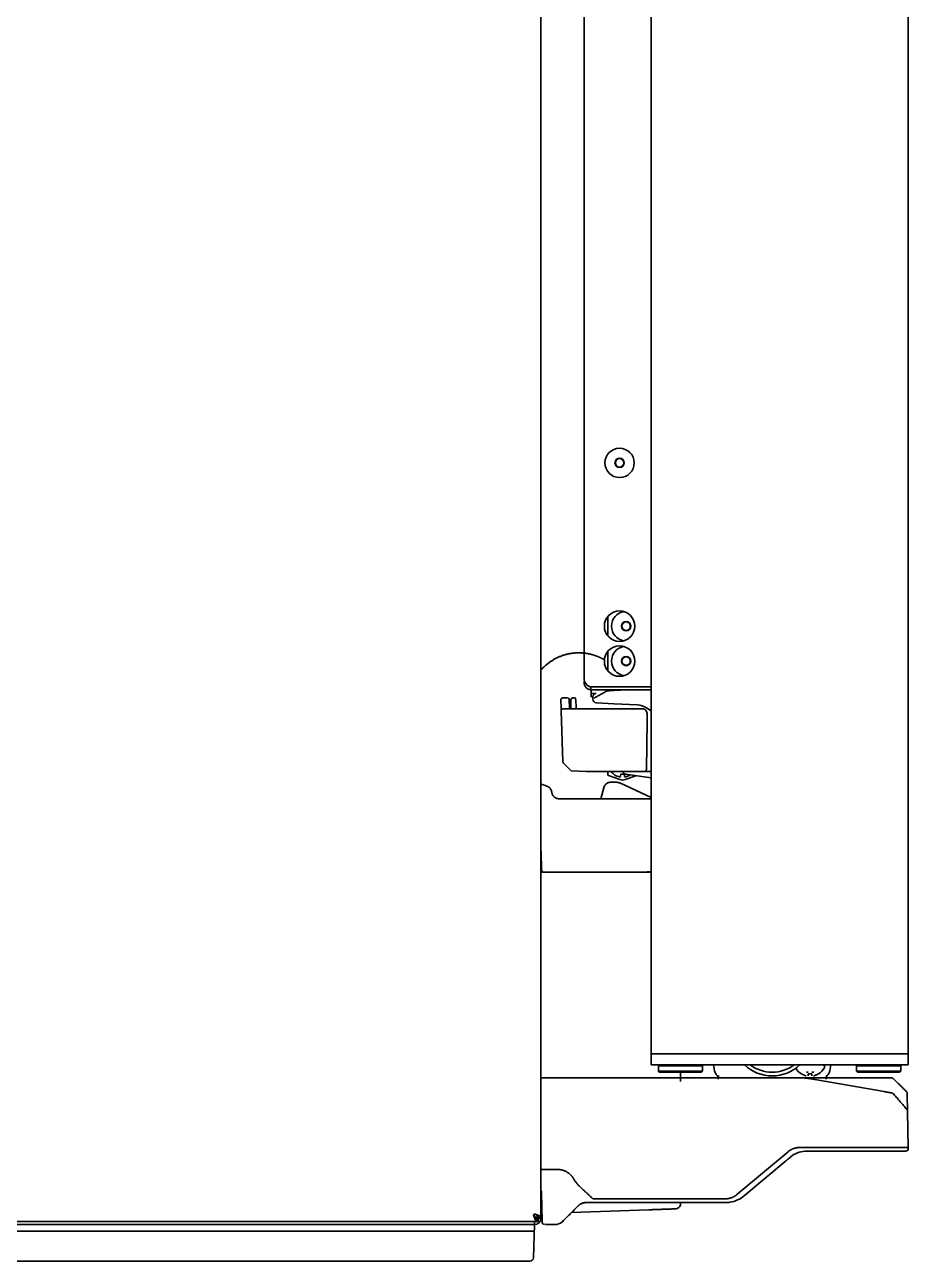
# Model space of a CAD drawing. Header units: inches. Extents: x 786 to 5593, y 691 to 5453.
# Drawn here: x 5282.7 to 5523.3, y 2755.1 to 3092 of the extents above; entities that cross this region are included whole.
import ezdxf

# ---------------------------------------------------------------- set-up
doc = ezdxf.new("R2010")
doc.units = ezdxf.units.IN
doc.layers.add('1', color=7, linetype='Continuous', true_color=0xffffff)
doc.layers.add('4', color=7, linetype='Continuous', true_color=0xffffff)

msp = doc.modelspace()

# ---------------------------------------------------------------- linework, layer by layer
at = {"layer": '1', "color": 7, "linetype": 'Continuous', "lineweight": 35}
for p, q in [((5453.26, 2811.65), (5453.26, 3926.16)), ((5523.26, 2811.65), (5523.26, 3926.16)), ((5423.26, 2767.25), (5423.26, 3912.86)), ((5435.06, 3221.73), (5435.06, 2913.65)), ((5441.47, 2930.78), (5441.47, 2925.53)), ((5441.47, 2921.28), (5441.47, 2916.03)), ((5435.09, 2913.3), (5435.06, 2912.74)), ((5435.28, 2912.73), (5435.06, 2912.74)), ((5436.86, 2911.65), (5436.86, 2910.85)), ((5436.86, 2910.85), (5437.77, 2910.85)), ((5436.97, 2910.85), (5436.97, 2908.85)), ((5438.9, 2911.65), (5437.04, 2911.65)), ((5437.77, 2910.85), (5453.26, 2910.85)), ((5439.15, 2911.65), (5438.9, 2911.65)), ((5439.15, 2911.65), (5453.26, 2911.65)), ((5446.89, 2910.85), (5443.14, 2910.65)), ((5431.42, 2907.66), (5431.39, 2905.84)), ((5431.43, 2908.1), (5431.42, 2907.66)), ((5432.51, 2908.6), (5431.93, 2908.6)), ((5432.75, 2907.89), (5432.71, 2908.41)), ((5432.91, 2906.06), (5432.75, 2907.89)), ((5437.03, 2909.85), (5438.31, 2909.85)), ((5437.41, 2908.9), (5437.41, 2908.29)), ((5438.36, 2907.3), (5443.1, 2907.05)), ((5431.39, 2905.84), (5431.39, 2905.6)), ((5432.95, 2905.6), (5432.91, 2906.06)), ((5435.76, 2905.6), (5435.76, 2905.63)), ((5440.76, 2905.63), (5440.76, 2905.6)), ((5443.1, 2907.05), (5449.59, 2906.71)), ((5452.06, 2905.9), (5453.32, 2905.08)), ((5441.49, 2887.74), (5441.49, 2888.6)), ((5441.65, 2887.5), (5444.8, 2886.35)), ((5445.64, 2888.6), (5445.64, 2888.59)), ((5446.17, 2886.35), (5449.11, 2887.43)), ((5446.28, 2887.82), (5453.32, 2886.83)), ((5453.26, 2811.65), (5453.26, 2808.65)), ((5455.26, 2811.65), (5453.26, 2811.65)), ((5453.26, 2811.65), (5455.26, 2811.65)), ((5521.26, 2811.65), (5455.26, 2811.65)), ((5455.26, 2811.65), (5521.26, 2811.65)), ((5523.26, 2811.65), (5521.26, 2811.65)), ((5521.26, 2811.65), (5523.26, 2811.65)), ((5523.26, 2808.65), (5523.26, 2811.65)), ((5453.26, 2808.65), (5455.26, 2808.65)), ((5521.26, 2808.65), (5455.26, 2808.65)), ((5455.26, 2808.4), (5455.51, 2808.65)), ((5455.26, 2806.9), (5455.26, 2808.4)), ((5455.26, 2808.4), (5467.26, 2808.4)), ((5455.51, 2806.65), (5455.26, 2806.9)), ((5455.26, 2806.9), (5461.26, 2806.9)), ((5461.26, 2806.65), (5455.51, 2806.65)), ((5461.26, 2806.9), (5467.26, 2806.9)), ((5467.01, 2806.65), (5461.26, 2806.65)), ((5467.01, 2808.65), (5467.26, 2808.4)), ((5467.26, 2806.9), (5467.01, 2806.65)), ((5467.26, 2808.4), (5467.26, 2806.9)), ((5470.54, 2807.06), (5470.26, 2808.65)), ((5494.23, 2806.21), (5494.23, 2806.17)), ((5498.83, 2806.17), (5498.83, 2806.21)), ((5500.53, 2808.25), (5500.53, 2808.05)), ((5502.26, 2808.65), (5501.98, 2807.06)), ((5509.26, 2808.4), (5509.51, 2808.65)), ((5509.26, 2806.9), (5509.26, 2808.4)), ((5509.26, 2808.4), (5521.26, 2808.4)), ((5509.51, 2806.65), (5509.26, 2806.9)), ((5509.26, 2806.9), (5515.26, 2806.9)), ((5515.26, 2806.65), (5509.51, 2806.65)), ((5515.26, 2806.9), (5521.26, 2806.9)), ((5521.01, 2806.65), (5515.26, 2806.65)), ((5521.01, 2808.65), (5521.26, 2808.4)), ((5521.26, 2806.9), (5521.01, 2806.65)), ((5521.26, 2808.65), (5523.26, 2808.65)), ((5521.26, 2808.4), (5521.26, 2806.9)), ((5427.5, 2805.15), (5423.32, 2805.15)), ((5439.89, 2805.15), (5427.5, 2805.15)), ((5476.74, 2805.15), (5439.89, 2805.15)), ((5471.65, 2805.15), (5471.64, 2805.72)), ((5485.59, 2805.15), (5476.74, 2805.15)), ((5490.64, 2805.15), (5486.57, 2805.15)), ((5516.06, 2805.15), (5493.78, 2805.15)), ((5516.76, 2801.37), (5497.91, 2804.69)), ((5501.01, 2805.72), (5501, 2805.15)), ((5523.15, 2795.89), (5523.07, 2800.74)), ((5523.32, 2786.15), (5523.15, 2795.89)), ((5516.33, 2786.15), (5493.78, 2786.15)), ((5523.32, 2786.15), (5516.33, 2786.15)), ((5523.32, 2785.88), (5523.32, 2786.15)), ((5490.57, 2784.98), (5476.67, 2773.32)), ((5495.7, 2785.15), (5522.57, 2785.15)), ((5423.55, 2780.15), (5423.32, 2780.15)), ((5424.93, 2780.15), (5423.55, 2780.15)), ((5427.82, 2780.15), (5424.93, 2780.15)), ((5478.7, 2773.02), (5489.82, 2782.35)), ((5432.36, 2777.29), (5432.15, 2777.65)), ((5423.43, 2773.97), (5423.57, 2765.88)), ((5423.32, 2772.28), (5423.34, 2772.28)), ((5423.33, 2769.87), (5423.32, 2769.87)), ((5423.33, 2772.27), (5423.46, 2772.31)), ((5423.51, 2769.54), (5423.45, 2769.5)), ((5433.31, 2770.13), (5433.45, 2770.27)), ((5473.46, 2772.15), (5438.21, 2772.15)), ((5438.21, 2771.15), (5473.56, 2771.15)), ((5472.59, 2771.15), (5472.66, 2771.15)), ((4602.35, 2766), (5422.03, 2766)), ((5421.52, 2765.15), (5421.52, 2765.95)), ((5422.32, 2767.15), (5421.64, 2767.15)), ((5422.52, 2766.75), (5422.18, 2766.75)), ((5422.18, 2766.75), (5422.34, 2766.75)), ((5422.18, 2765.95), (5422.34, 2765.95)), ((5422.52, 2766.75), (5422.34, 2766.75)), ((5422.34, 2765.95), (5422.52, 2765.95)), ((5422.52, 2766.93), (5422.52, 2767.09)), ((5422.52, 2766.93), (5422.52, 2766.75)), ((5422.52, 2765.95), (5422.52, 2766.75)), ((5422.52, 2766.75), (5423.32, 2766.75)), ((5423.32, 2766.93), (5423.32, 2767.09)), ((5423.32, 2766.75), (5423.32, 2766.93)), ((4603.84, 2765.2), (5421.52, 2765.2)), ((4604.11, 2763.3), (5421.46, 2763.3)), ((5417.52, 2765.15), (5331.52, 2765.15)), ((5421.52, 2765.15), (5417.52, 2765.15)), ((5417.52, 2765.15), (5421.52, 2765.15)), ((5421.21, 2756.11), (5421.52, 2765.15)), ((5425.34, 2765.15), (5427.08, 2765.15)), ((5331.84, 2755.15), (4695.54, 2755.14)), ((5331.84, 2755.15), (5417.52, 2755.15)), ((5417.52, 2755.15), (5420.21, 2755.15))]:
    msp.add_line(p, q, dxfattribs=at)
for centre, radius in [((5444.69, 2972.65), 4), ((5444.69, 2972.65), 1.25), ((5444.69, 2972.65), 1.15), ((5444.69, 2928.15), 4.15), ((5446.47, 2928.15), 1.25), ((5446.47, 2928.15), 1.15), ((5444.69, 2918.65), 4.15), ((5446.47, 2918.65), 1.25), ((5446.47, 2918.65), 1.15)]:
    msp.add_circle(centre, radius, dxfattribs=at)
for centre, radius, start, end in [((5446.47, 2928.15), 4, 97.74, 262.2544), ((5446.47, 2918.65), 4, 97.74, 262.2544), ((5442.67, 2910.65), 0.2, 90, 185.2159), ((5431.93, 2908.1), 0.5, 90, 179), ((5432.51, 2908.4), 0.2, 5, 90), ((5438.41, 2908.29), 1, 180, 267), ((5449.33, 2901.71), 5, 56.8462, 87), ((5445.49, 2890.7), 3.74, 213.5346, 230.6209), ((5446.39, 2888.57), 0.75, 178, 262), ((5472.51, 2807.41), 2, 190, 222.8958), ((5486.26, 2816.65), 11, 226.6582, 270), ((5486.26, 2816.65), 10, 233.1281, 270), ((5486.26, 2816.65), 11, 270, 313.3463), ((5486.26, 2816.65), 10, 270, 306.8719), ((5496.72, 2810.27), 4.8, 212.2618, 238.4163), ((5496.53, 2809.95), 3.78, 262.3959, 269.9965), ((5496.53, 2809.95), 3.78, 270.0035, 277.6041), ((5496.33, 2810.27), 4.8, 301.5814, 329.6988), ((5500.13, 2808.25), 0.4, 0, 90), ((5500.13, 2808.05), 0.4, 329.6988, 0), ((5500.01, 2807.41), 2, 317.1042, 350), ((5469.58, 2804.69), 2, 1, 42.8958), ((5502.94, 2804.69), 2, 137.1042, 179), ((5495.7, 2778.15), 7, 90, 124.4719), ((5522.57, 2785.9), 0.75, 270, 359), ((5421.94, 2773.8), 1.5, 1, 22.1255), ((5473.56, 2779.15), 8, 278.1266, 310), ((5421.52, 2767.75), 0.25, 90, 180), ((5419.97, 2769.15), 2, 312.1755, 324.0342), ((5421.52, 2766.95), 1.8, 270, 353.6845), ((5424.32, 2765.9), 0.75, 181, 270), ((5427.08, 2768.15), 3, 270, 309.6918), ((5420.21, 2756.15), 1, 270, 358)]:
    msp.add_arc(centre, radius, start, end, dxfattribs=at)
at = {"layer": '1', "color": 7, "linetype": 'Continuous', "lineweight": 35, "extrusion": (0, 0, -1)}
for centre, major_axis, ratio, start_param, end_param in [((5437.04, 2913.65), (0, 2), 0.990268, 3.141593, 4.712389), ((5445.48, 2890.72), (-3.62, -0.87), 0.997235, 5.247399, 5.62012), ((5445.23, 2890.75), (-0.81, -3.6), 0.902278, 6.178468, 6.295334), ((5444.93, 2890.75), (-0.38, -3.67), 0.420739, 6.027806, 6.144672), ((5445.19, 2890.72), (-0.27, -3.72), 0.017407, 5.611261, 5.983982), ((5445.78, 2890.72), (-0.27, 3.72), 0.017407, 3.440796, 3.813517), ((5446.04, 2890.75), (-0.38, 3.67), 0.420739, 3.280106, 3.396972), ((5445.75, 2890.75), (-0.81, 3.6), 0.902278, 3.129444, 3.24631), ((5445.49, 2890.72), (-3.62, 0.87), 0.997235, 3.879272, 4.177379), ((5445.49, 2888.23), (0, -2), 0.999828, 5.934175, 6.632196), ((5435.57, 2768.15), (2.13, 2.11), 0.999844, 4.708305, 4.71975)]:
    msp.add_ellipse(centre, major_axis=major_axis, ratio=ratio, start_param=start_param, end_param=end_param, dxfattribs=at)
at = {"layer": '1', "color": 7, "linetype": 'Continuous', "lineweight": 35}
msp.add_rational_spline([(5440.55, 2919), (5439.26, 2919.75), (5437.91, 2920.31), (5436.52, 2920.67), (5435.07, 2920.82), (5431.74, 2921.18), (5428.47, 2920.47), (5425.64, 2918.79), (5423.48, 2916.42), (5423.44, 2916.38), (5423.39, 2916.34), (5423.34, 2916.31), (5423.28, 2916.28)], [1, 1, 1, 1, 1, 0.965343877151, 0.968694302166, 1.01005127505, 1.08941479579, 1.07286731984, 1.06368160608, 1.06185765452, 1.06739546515], degree=4, knots=[-0.441978, -0.441978, -0.441978, -0.441978, -0.441978, 0, 0, 0, 0, 0.982252, 0.982252, 0.982252, 0.982252, 1, 1, 1, 1, 1], dxfattribs=at)
for points, degree in [([(5435.06, 2912.74), (5435.06, 2912.67), (5435.06, 2912.61), (5435.07, 2912.54)], 3), ([(5437.73, 2908.56), (5441.19, 2910.48)], 1), ([(5495.53, 2805.65), (5495.47, 2805.67), (5495.36, 2805.7), (5495.2, 2805.75), (5495.04, 2805.8), (5494.89, 2805.87), (5494.74, 2805.93), (5494.58, 2806.01), (5494.41, 2806.09), (5494.29, 2806.17), (5494.23, 2806.21)], 3), ([(5496.09, 2806.65), (5496.07, 2806.65), (5496.02, 2806.64), (5495.95, 2806.64), (5495.88, 2806.63), (5495.81, 2806.63), (5495.73, 2806.64), (5495.66, 2806.64), (5495.61, 2806.65), (5495.59, 2806.65)], 3), ([(5497.03, 2805.65), (5497.03, 2805.67), (5497.03, 2805.7), (5497.03, 2805.75), (5497.03, 2805.8), (5497.03, 2805.87), (5497.03, 2805.93), (5497.03, 2806.01), (5497.03, 2806.09), (5497.03, 2806.17), (5497.03, 2806.21)], 3), ([(5497.59, 2806.65), (5497.56, 2806.65), (5497.51, 2806.64), (5497.44, 2806.64), (5497.37, 2806.63), (5497.3, 2806.63), (5497.23, 2806.64), (5497.16, 2806.64), (5497.11, 2806.65), (5497.09, 2806.65)], 3), ([(5486.57, 2805.15), (5486.08, 2805.15), (5485.59, 2805.15)], 2), ([(5492.7, 2805.15), (5492.01, 2805.15), (5491.32, 2805.15), (5490.64, 2805.15)], 3), ([(5493.78, 2805.15), (5493.43, 2805.15), (5493.07, 2805.15), (5492.72, 2805.15)], 3), ([(5522.77, 2801.43), (5519.29, 2804.86)], 1), ([(5519.37, 2800.67), (5522.92, 2796.53)], 1), ([(5432.39, 2777.23), (5432.38, 2777.25), (5432.37, 2777.27), (5432.36, 2777.29)], 3), ([(5423.32, 2771.57), (5423.47, 2771.58)], 1), ([(5435.57, 2771.15), (5435.72, 2771.15), (5436.02, 2771.15), (5436.49, 2771.15), (5436.96, 2771.15), (5437.27, 2771.15), (5437.43, 2771.15)], 3), ([(5437.43, 2771.15), (5437.69, 2771.15), (5437.95, 2771.15), (5438.21, 2771.15)], 3), ([(5421.27, 2767.75), (5421.27, 2767.72), (5421.28, 2767.69), (5421.3, 2767.66)], 3), ([(5422.18, 2765.95), (5422.18, 2766.75)], 1), ([(5423.32, 2767.09), (5422.52, 2767.09)], 1), ([(5429, 2765.84), (5429.07, 2765.9), (5429.14, 2765.96), (5429.2, 2766.02)], 3)]:
    msp.add_open_spline(points, degree=degree, dxfattribs=at)
for points, knots in [([(5435.07, 2912.54), (5435.07, 2912.44), (5435.09, 2912.34), (5435.13, 2912.13), (5435.17, 2912.03), (5435.22, 2911.91), (5435.23, 2911.88), (5435.26, 2911.83), (5435.3, 2911.76), (5435.34, 2911.69), (5435.43, 2911.55), (5435.5, 2911.46), (5435.6, 2911.36), (5435.63, 2911.34), (5435.67, 2911.3), (5435.73, 2911.25), (5435.8, 2911.19), (5435.95, 2911.1), (5436.05, 2911.04), (5436.19, 2910.98), (5436.22, 2910.97), (5436.27, 2910.95), (5436.3, 2910.94), (5436.39, 2910.91), (5436.5, 2910.88), (5436.62, 2910.87), (5436.71, 2910.86), (5436.74, 2910.85), (5436.8, 2910.85), (5436.83, 2910.85), (5436.86, 2910.85)], [0, 0, 0, 0, 0.125, 0.125, 0.25, 0.25, 0.28125, 0.28125, 0.3125, 0.375, 0.375, 0.5, 0.5, 0.53125, 0.53125, 0.5625, 0.625, 0.625, 0.75, 0.75, 0.78125, 0.78125, 0.8125, 0.8125, 0.875, 0.9375, 0.9375, 0.96875, 0.96875, 1, 1, 1, 1]), ([(5436.86, 2911.65), (5436.79, 2911.65), (5436.71, 2911.66), (5436.62, 2911.68), (5436.61, 2911.68), (5436.57, 2911.69), (5436.55, 2911.7), (5436.5, 2911.72), (5436.47, 2911.73), (5436.43, 2911.75), (5436.41, 2911.76), (5436.4, 2911.76)], [0, 0, 0, 0, 0.453001, 0.453001, 0.566251, 0.566251, 0.679502, 0.679502, 0.906002, 0.906002, 1, 1, 1, 1]), ([(5441.51, 2910.57), (5441.46, 2910.57), (5441.4, 2910.56), (5441.29, 2910.52), (5441.24, 2910.5), (5441.19, 2910.48)], [0, 0, 0, 0, 0.5, 0.5, 1, 1, 1, 1]), ([(5443.14, 2910.65), (5443.12, 2910.65), (5443.09, 2910.65), (5443.03, 2910.65), (5443.01, 2910.65), (5442.95, 2910.64), (5442.92, 2910.64), (5442.87, 2910.64), (5442.84, 2910.64), (5442.79, 2910.64), (5442.76, 2910.63), (5442.71, 2910.63), (5442.68, 2910.63), (5442.63, 2910.63), (5442.61, 2910.63), (5442.56, 2910.62), (5442.53, 2910.62), (5442.48, 2910.62), (5442.46, 2910.62), (5442.41, 2910.62), (5442.39, 2910.61), (5442.34, 2910.61), (5442.31, 2910.61), (5442.27, 2910.61), (5442.25, 2910.61), (5442.18, 2910.6), (5442.14, 2910.6), (5442.06, 2910.6), (5442.02, 2910.6), (5441.96, 2910.59), (5441.94, 2910.59), (5441.91, 2910.59), (5441.89, 2910.59), (5441.84, 2910.59), (5441.81, 2910.58), (5441.75, 2910.58), (5441.72, 2910.58), (5441.68, 2910.58), (5441.65, 2910.58), (5441.62, 2910.57), (5441.61, 2910.57), (5441.6, 2910.57), (5441.59, 2910.57), (5441.56, 2910.57), (5441.55, 2910.57), (5441.54, 2910.57), (5441.53, 2910.57), (5441.53, 2910.57), (5441.52, 2910.57), (5441.52, 2910.57), (5441.51, 2910.57), (5441.51, 2910.57), (5441.51, 2910.57), (5441.51, 2910.57)], [0, 0, 0, 0, 0.031362, 0.031362, 0.062725, 0.062725, 0.094087, 0.094087, 0.125449, 0.125449, 0.156812, 0.156812, 0.188174, 0.188174, 0.219536, 0.219536, 0.250899, 0.250899, 0.282261, 0.282261, 0.313623, 0.313623, 0.344986, 0.344986, 0.376348, 0.376348, 0.439073, 0.439073, 0.501797, 0.501797, 0.53316, 0.53316, 0.564522, 0.564522, 0.627247, 0.627247, 0.689971, 0.689971, 0.752696, 0.752696, 0.784058, 0.784058, 0.815421, 0.815421, 0.878145, 0.878145, 0.909508, 0.909508, 0.94087, 0.94087, 0.972232, 0.972232, 1, 1, 1, 1]), ([(5443.13, 2910.57), (5443.13, 2910.6), (5443.13, 2910.62), (5443.14, 2910.65), (5443.14, 2910.65), (5443.14, 2910.65)], [0, 0, 0, 0, 0.5, 0.5, 1, 1, 1, 1]), ([(5437.8, 2909.56), (5437.74, 2909.53), (5437.68, 2909.49), (5437.59, 2909.39), (5437.55, 2909.34), (5437.48, 2909.23), (5437.45, 2909.16), (5437.42, 2909.04), (5437.41, 2908.97), (5437.41, 2908.9)], [0, 0, 0, 0, 0.25, 0.25, 0.5, 0.5, 0.75, 0.75, 1, 1, 1, 1]), ([(5441.49, 2887.74), (5441.49, 2887.73), (5441.49, 2887.72), (5441.49, 2887.71), (5441.49, 2887.7), (5441.49, 2887.69), (5441.49, 2887.67), (5441.5, 2887.65), (5441.51, 2887.64), (5441.52, 2887.61), (5441.53, 2887.6), (5441.54, 2887.58), (5441.55, 2887.57), (5441.57, 2887.55), (5441.57, 2887.55), (5441.58, 2887.54), (5441.61, 2887.52), (5441.63, 2887.51), (5441.65, 2887.5)], [0, 0, 0, 0, 0.0625, 0.0625, 0.125, 0.125, 0.25, 0.25, 0.375, 0.375, 0.5, 0.5, 0.625, 0.6875, 0.6875, 0.75, 0.75, 1, 1, 1, 1]), ([(5445.95, 2887.8), (5445.92, 2887.8), (5445.88, 2887.8), (5445.8, 2887.8), (5445.72, 2887.8), (5445.64, 2887.8), (5445.57, 2887.8), (5445.53, 2887.8), (5445.41, 2887.8), (5445.33, 2887.8), (5445.21, 2887.8), (5445.17, 2887.8), (5445.1, 2887.8), (5445.06, 2887.8), (5445.02, 2887.8)], [0, 0, 0, 0, 0.125, 0.125, 0.25, 0.375, 0.375, 0.5, 0.5, 0.75, 0.75, 0.875, 0.875, 1, 1, 1, 1]), ([(5496.03, 2806.21), (5496.03, 2806.08), (5496.03, 2805.97), (5496.03, 2805.83), (5496.03, 2805.79), (5496.03, 2805.72), (5496.03, 2805.68), (5496.03, 2805.65)], [0, 0, 0, 0, 0.5, 0.5, 0.75, 0.75, 1, 1, 1, 1]), ([(5498.83, 2806.21), (5498.62, 2806.08), (5498.41, 2805.97), (5498.09, 2805.83), (5497.98, 2805.79), (5497.75, 2805.72), (5497.64, 2805.68), (5497.53, 2805.65)], [0, 0, 0, 0, 0.5, 0.5, 0.75, 0.75, 1, 1, 1, 1]), ([(5497.91, 2804.69), (5497.5, 2804.76), (5497.09, 2804.83), (5496.48, 2804.91), (5496.27, 2804.93), (5495.86, 2804.98), (5495.65, 2805), (5495.03, 2805.06), (5494.62, 2805.09), (5493.79, 2805.13), (5493.38, 2805.14), (5492.96, 2805.14)], [0, 0, 0, 0, 0.25, 0.25, 0.375, 0.375, 0.5, 0.5, 0.75, 0.75, 1, 1, 1, 1]), ([(5518.58, 2805.15), (5518.58, 2805.15), (5518.58, 2805.15), (5518.56, 2805.15), (5518.56, 2805.15), (5518.54, 2805.15), (5518.54, 2805.15), (5518.52, 2805.15), (5518.51, 2805.15), (5518.49, 2805.15), (5518.48, 2805.15), (5518.45, 2805.15), (5518.44, 2805.15), (5518.41, 2805.15), (5518.4, 2805.15), (5518.35, 2805.15), (5518.31, 2805.15), (5518.23, 2805.15), (5518.19, 2805.15), (5518.1, 2805.15), (5518.05, 2805.15), (5517.99, 2805.15), (5517.97, 2805.15), (5517.95, 2805.15), (5517.9, 2805.15), (5517.86, 2805.15), (5517.78, 2805.15), (5517.71, 2805.15), (5517.59, 2805.15), (5517.52, 2805.15), (5517.42, 2805.15), (5517.39, 2805.15), (5517.33, 2805.15), (5517.32, 2805.15), (5517.28, 2805.15), (5517.26, 2805.15), (5517.17, 2805.15), (5517.1, 2805.15), (5516.95, 2805.15), (5516.87, 2805.15), (5516.72, 2805.15), (5516.64, 2805.15), (5516.52, 2805.15), (5516.47, 2805.15), (5516.39, 2805.15), (5516.35, 2805.15), (5516.27, 2805.15), (5516.23, 2805.15), (5516.17, 2805.15), (5516.15, 2805.15), (5516.11, 2805.15), (5516.08, 2805.15), (5516.06, 2805.15)], [0, 0, 0, 0, 0.0625, 0.0625, 0.09375, 0.09375, 0.125, 0.125, 0.15625, 0.15625, 0.1875, 0.1875, 0.21875, 0.21875, 0.25, 0.25, 0.3125, 0.3125, 0.375, 0.375, 0.4375, 0.4375, 0.453125, 0.453125, 0.46875, 0.5, 0.5, 0.5625, 0.5625, 0.625, 0.625, 0.65625, 0.65625, 0.671875, 0.671875, 0.6875, 0.6875, 0.75, 0.75, 0.8125, 0.8125, 0.875, 0.875, 0.90625, 0.90625, 0.9375, 0.9375, 0.96875, 0.96875, 0.984375, 0.984375, 1, 1, 1, 1]), ([(5518.58, 2805.15), (5518.65, 2805.15), (5518.71, 2805.14), (5518.84, 2805.11), (5518.9, 2805.1), (5519.02, 2805.05), (5519.08, 2805.02), (5519.19, 2804.94), (5519.24, 2804.9), (5519.29, 2804.86)], [0, 0, 0, 0, 0.25, 0.25, 0.5, 0.5, 0.75, 0.75, 1, 1, 1, 1]), ([(5518.79, 2801.01), (5518.78, 2801.01), (5518.78, 2801.01), (5518.77, 2801.01), (5518.76, 2801.01), (5518.75, 2801.01), (5518.74, 2801.02), (5518.72, 2801.02), (5518.71, 2801.02), (5518.67, 2801.03), (5518.65, 2801.03), (5518.62, 2801.04), (5518.61, 2801.04), (5518.6, 2801.04), (5518.59, 2801.04), (5518.57, 2801.05), (5518.56, 2801.05), (5518.51, 2801.06), (5518.48, 2801.06), (5518.37, 2801.08), (5518.28, 2801.1), (5518.18, 2801.12), (5518.15, 2801.12), (5518.14, 2801.12), (5518.11, 2801.13), (5518.08, 2801.13), (5518.01, 2801.15), (5517.95, 2801.16), (5517.85, 2801.17), (5517.79, 2801.18), (5517.68, 2801.2), (5517.62, 2801.21), (5517.53, 2801.23), (5517.49, 2801.24), (5517.43, 2801.25), (5517.4, 2801.25), (5517.3, 2801.27), (5517.17, 2801.29), (5517.04, 2801.32), (5516.9, 2801.34), (5516.83, 2801.35), (5516.76, 2801.37)], [0, 0, 0, 0, 0.0625, 0.0625, 0.09375, 0.09375, 0.125, 0.125, 0.1875, 0.1875, 0.25, 0.25, 0.265625, 0.265625, 0.28125, 0.28125, 0.3125, 0.3125, 0.375, 0.375, 0.5, 0.515625, 0.515625, 0.53125, 0.53125, 0.5625, 0.5625, 0.625, 0.625, 0.6875, 0.6875, 0.75, 0.75, 0.78125, 0.78125, 0.8125, 0.8125, 0.875, 0.9375, 0.9375, 1, 1, 1, 1]), ([(5519.37, 2800.67), (5519.34, 2800.72), (5519.29, 2800.76), (5519.21, 2800.83), (5519.16, 2800.86), (5519.06, 2800.92), (5519.01, 2800.94), (5518.9, 2800.98), (5518.84, 2801), (5518.79, 2801.01)], [0, 0, 0, 0, 0.25, 0.25, 0.5, 0.5, 0.75, 0.75, 1, 1, 1, 1]), ([(5522.77, 2801.43), (5522.82, 2801.39), (5522.86, 2801.34), (5522.93, 2801.23), (5522.96, 2801.17), (5523.01, 2801.05), (5523.03, 2800.99), (5523.06, 2800.87), (5523.07, 2800.8), (5523.07, 2800.74)], [0, 0, 0, 0, 0.25, 0.25, 0.5, 0.5, 0.75, 0.75, 1, 1, 1, 1]), ([(5523.15, 2795.89), (5523.15, 2795.95), (5523.15, 2796.01), (5523.13, 2796.12), (5523.11, 2796.18), (5523.07, 2796.28), (5523.04, 2796.34), (5522.99, 2796.43), (5522.95, 2796.48), (5522.92, 2796.53)], [0, 0, 0, 0, 0.25, 0.25, 0.5, 0.5, 0.75, 0.75, 1, 1, 1, 1]), ([(5493.78, 2786.15), (5493.76, 2786.15), (5493.72, 2786.15), (5493.65, 2786.14), (5493.57, 2786.14), (5493.48, 2786.14), (5493.39, 2786.13), (5493.28, 2786.12), (5493.17, 2786.11), (5493.04, 2786.09), (5492.87, 2786.06), (5492.67, 2786.02), (5492.45, 2785.97), (5492.25, 2785.91), (5492.07, 2785.84), (5491.88, 2785.77), (5491.69, 2785.69), (5491.49, 2785.59), (5491.32, 2785.5), (5491.19, 2785.42), (5491.1, 2785.37), (5491.02, 2785.31), (5490.94, 2785.26), (5490.87, 2785.21), (5490.81, 2785.17), (5490.76, 2785.13), (5490.71, 2785.09), (5490.66, 2785.05), (5490.63, 2785.02), (5490.59, 2785), (5490.58, 2784.98), (5490.57, 2784.98)], [0, 0, 0, 0, 0.017064, 0.036815, 0.059249, 0.084363, 0.112153, 0.142614, 0.175746, 0.211544, 0.250008, 0.322378, 0.388152, 0.447354, 0.499999, 0.556663, 0.617207, 0.681642, 0.74999, 0.781923, 0.811844, 0.839751, 0.865643, 0.889519, 0.911376, 0.931211, 0.949024, 0.964812, 0.978571, 0.990302, 1, 1, 1, 1]), ([(5489.82, 2782.35), (5490.05, 2782.54), (5490.28, 2782.74), (5490.74, 2783.12), (5490.97, 2783.32), (5491.2, 2783.51)], [0, 0, 0, 0, 0.5, 0.5, 1, 1, 1, 1]), ([(5491.2, 2783.51), (5491.29, 2783.58), (5491.38, 2783.65), (5491.55, 2783.79), (5491.65, 2783.85), (5491.74, 2783.92)], [0, 0, 0, 0, 0.5, 0.5, 1, 1, 1, 1]), ([(5432.15, 2777.65), (5432.14, 2777.66), (5432.13, 2777.68), (5432.1, 2777.73), (5432.06, 2777.8), (5432.01, 2777.87), (5431.95, 2777.97), (5431.87, 2778.08), (5431.78, 2778.2), (5431.68, 2778.32), (5431.57, 2778.45), (5431.46, 2778.57), (5431.32, 2778.71), (5431.13, 2778.9), (5430.86, 2779.12), (5430.58, 2779.32), (5430.33, 2779.47), (5430.06, 2779.62), (5429.75, 2779.76), (5429.42, 2779.89), (5429.17, 2779.96), (5428.97, 2780.01), (5428.82, 2780.05), (5428.65, 2780.08), (5428.51, 2780.1), (5428.39, 2780.11), (5428.31, 2780.12), (5428.24, 2780.13), (5428.17, 2780.13), (5428.1, 2780.14), (5428.04, 2780.14), (5427.99, 2780.14), (5427.94, 2780.14), (5427.89, 2780.14), (5427.86, 2780.15), (5427.83, 2780.15), (5427.82, 2780.15)], [0, 0, 0, 0, 0.0061, 0.01531, 0.027667, 0.04322, 0.062032, 0.084179, 0.109751, 0.139649, 0.168791, 0.197137, 0.224648, 0.276341, 0.344632, 0.418422, 0.469345, 0.515612, 0.598152, 0.668476, 0.730211, 0.758888, 0.790823, 0.826032, 0.864529, 0.882031, 0.898505, 0.913948, 0.928354, 0.941722, 0.954048, 0.96533, 0.975568, 0.984759, 0.992903, 1, 1, 1, 1]), ([(5432.39, 2777.23), (5432.55, 2777.01), (5432.71, 2776.8), (5433.05, 2776.38), (5433.22, 2776.18), (5433.59, 2775.77), (5433.79, 2775.58), (5434.19, 2775.18), (5434.39, 2774.98), (5434.71, 2774.68), (5434.82, 2774.58), (5434.98, 2774.43), (5435.03, 2774.38), (5435.14, 2774.28), (5435.2, 2774.23), (5435.47, 2773.98), (5435.69, 2773.78), (5436.13, 2773.37), (5436.35, 2773.17), (5436.79, 2772.75), (5437.01, 2772.54), (5437.23, 2772.33)], [0, 0, 0, 0, 0.125, 0.125, 0.25, 0.25, 0.375, 0.375, 0.5, 0.5, 0.5625, 0.5625, 0.59375, 0.59375, 0.625, 0.625, 0.75, 0.75, 0.875, 0.875, 1, 1, 1, 1]), ([(5476.67, 2773.32), (5476.66, 2773.3), (5476.63, 2773.28), (5476.57, 2773.23), (5476.5, 2773.18), (5476.42, 2773.12), (5476.33, 2773.05), (5476.22, 2772.98), (5476.09, 2772.9), (5475.94, 2772.8), (5475.75, 2772.7), (5475.55, 2772.6), (5475.36, 2772.52), (5475.17, 2772.45), (5474.99, 2772.38), (5474.79, 2772.32), (5474.57, 2772.27), (5474.38, 2772.23), (5474.25, 2772.21), (5474.17, 2772.2), (5474.09, 2772.19), (5474.02, 2772.18), (5473.95, 2772.17), (5473.89, 2772.16), (5473.83, 2772.16), (5473.77, 2772.16), (5473.72, 2772.15), (5473.66, 2772.15), (5473.62, 2772.15), (5473.57, 2772.15), (5473.53, 2772.15), (5473.49, 2772.15), (5473.47, 2772.15), (5473.46, 2772.15)], [0, 0, 0, 0, 0.015307, 0.035184, 0.059623, 0.088618, 0.12216, 0.160242, 0.20286, 0.250007, 0.318362, 0.382801, 0.443341, 0.499998, 0.55265, 0.611855, 0.677626, 0.749989, 0.773387, 0.795826, 0.817305, 0.837824, 0.857382, 0.87598, 0.893616, 0.91029, 0.926001, 0.940748, 0.954531, 0.967348, 0.9792, 0.990084, 1, 1, 1, 1]), ([(5423.5, 2770.01), (5423.48, 2769.97), (5423.47, 2769.94), (5423.44, 2769.91), (5423.44, 2769.91), (5423.43, 2769.9), (5423.42, 2769.89), (5423.4, 2769.88), (5423.39, 2769.87), (5423.37, 2769.86), (5423.35, 2769.86), (5423.33, 2769.86)], [0, 0, 0, 0, 0.327638, 0.327638, 0.421517, 0.421517, 0.515396, 0.515396, 0.703154, 0.703154, 1, 1, 1, 1]), ([(5429.2, 2766.02), (5429.55, 2766.37), (5429.89, 2766.71), (5430.58, 2767.4), (5430.92, 2767.74), (5431.61, 2768.43), (5431.95, 2768.77), (5432.46, 2769.28), (5432.63, 2769.45), (5432.97, 2769.79), (5433.14, 2769.96), (5433.31, 2770.13)], [0, 0, 0, 0, 0.25, 0.25, 0.5, 0.5, 0.75, 0.75, 0.875, 0.875, 1, 1, 1, 1]), ([(5433.47, 2770.29), (5433.5, 2770.32), (5433.53, 2770.35), (5433.6, 2770.41), (5433.63, 2770.44), (5433.73, 2770.52), (5433.81, 2770.58), (5433.95, 2770.68), (5434.03, 2770.72), (5434.19, 2770.81), (5434.28, 2770.86), (5434.41, 2770.91), (5434.45, 2770.93), (5434.52, 2770.96), (5434.54, 2770.97), (5434.59, 2770.98), (5434.61, 2770.99), (5434.73, 2771.03), (5434.83, 2771.06), (5435.03, 2771.1), (5435.13, 2771.12), (5435.35, 2771.14), (5435.45, 2771.15), (5435.57, 2771.15)], [0, 0, 0, 0, 0.0625, 0.0625, 0.125, 0.125, 0.25, 0.25, 0.375, 0.375, 0.5, 0.5, 0.5625, 0.5625, 0.59375, 0.59375, 0.625, 0.625, 0.75, 0.75, 0.875, 0.875, 1, 1, 1, 1]), ([(5434.6, 2770.95), (5434.65, 2770.96), (5434.69, 2770.97), (5434.79, 2771), (5434.84, 2771.01), (5434.98, 2771.05), (5435.08, 2771.07), (5435.29, 2771.11), (5435.4, 2771.12), (5435.62, 2771.14), (5435.73, 2771.15), (5435.85, 2771.15)], [0, 0, 0, 0, 0.125, 0.125, 0.25, 0.25, 0.5, 0.5, 0.75, 0.75, 1, 1, 1, 1]), ([(5437.43, 2772.21), (5437.42, 2772.21), (5437.41, 2772.21), (5437.39, 2772.22), (5437.38, 2772.22), (5437.35, 2772.23), (5437.34, 2772.24), (5437.31, 2772.26), (5437.3, 2772.26), (5437.29, 2772.27), (5437.28, 2772.28), (5437.25, 2772.3), (5437.24, 2772.31), (5437.23, 2772.33)], [0, 0, 0, 0, 0.125, 0.125, 0.25, 0.25, 0.5, 0.5, 0.625, 0.625, 0.75, 0.75, 1, 1, 1, 1]), ([(5437.43, 2772.21), (5437.44, 2772.21), (5437.46, 2772.2), (5437.5, 2772.2), (5437.53, 2772.19), (5437.57, 2772.19), (5437.6, 2772.18), (5437.63, 2772.18), (5437.66, 2772.18), (5437.7, 2772.17), (5437.73, 2772.17), (5437.76, 2772.17), (5437.79, 2772.16), (5437.82, 2772.16), (5437.84, 2772.16), (5437.87, 2772.16), (5437.9, 2772.16), (5437.93, 2772.15), (5437.95, 2772.15), (5437.98, 2772.15), (5438, 2772.15), (5438.02, 2772.15), (5438.05, 2772.15), (5438.07, 2772.15), (5438.09, 2772.15), (5438.11, 2772.15), (5438.13, 2772.15), (5438.16, 2772.15), (5438.17, 2772.15), (5438.19, 2772.15), (5438.21, 2772.15), (5438.21, 2772.15)], [0, 0, 0, 0, 0.045822, 0.090837, 0.135046, 0.178447, 0.221042, 0.262828, 0.303807, 0.343977, 0.383338, 0.42189, 0.459633, 0.496565, 0.532688, 0.567999, 0.602498, 0.636186, 0.669061, 0.701124, 0.732373, 0.762807, 0.792428, 0.821233, 0.849223, 0.876396, 0.902752, 0.928292, 0.953013, 0.976916, 1, 1, 1, 1]), ([(5473.56, 2771.15), (5473.65, 2771.15), (5473.75, 2771.15), (5473.93, 2771.15), (5474.03, 2771.16), (5474.31, 2771.18), (5474.5, 2771.2), (5474.69, 2771.23)], [0, 0, 0, 0, 0.25, 0.25, 0.5, 0.5, 1, 1, 1, 1]), ([(5421.27, 2767.75), (5421.28, 2767.73), (5421.28, 2767.71), (5421.28, 2767.67), (5421.29, 2767.63), (5421.29, 2767.61), (5421.3, 2767.6)], [0, 0, 0, 0, 0.253656, 0.505818, 0.755049, 1, 1, 1, 1]), ([(5421.3, 2767.66), (5421.37, 2767.54), (5421.45, 2767.42), (5421.59, 2767.19), (5421.67, 2767.09), (5421.81, 2766.93), (5421.89, 2766.86), (5422.04, 2766.77), (5422.11, 2766.75), (5422.18, 2766.75)], [0, 0, 0, 0, 0.25, 0.25, 0.5, 0.5, 0.75, 0.75, 1, 1, 1, 1]), ([(5421.3, 2767.6), (5421.34, 2767.49), (5421.37, 2767.37), (5421.45, 2767.16), (5421.48, 2767.05), (5421.56, 2766.85), (5421.59, 2766.76), (5421.67, 2766.58), (5421.7, 2766.5), (5421.78, 2766.35), (5421.81, 2766.28), (5421.89, 2766.16), (5421.93, 2766.11), (5422, 2766.03), (5422.04, 2766), (5422.11, 2765.96), (5422.15, 2765.95), (5422.18, 2765.95)], [0, 0, 0, 0, 0.125, 0.125, 0.25, 0.25, 0.375, 0.375, 0.5, 0.5, 0.625, 0.625, 0.75, 0.75, 0.875, 0.875, 1, 1, 1, 1]), ([(5421.67, 2767.97), (5421.66, 2767.98), (5421.64, 2767.98), (5421.6, 2767.99), (5421.56, 2767.99), (5421.54, 2768), (5421.52, 2768)], [0, 0, 0, 0, 0.244951, 0.494182, 0.746344, 1, 1, 1, 1]), ([(5422.52, 2767.09), (5422.52, 2767.16), (5422.5, 2767.23), (5422.41, 2767.38), (5422.34, 2767.46), (5422.18, 2767.6), (5422.08, 2767.68), (5421.85, 2767.82), (5421.73, 2767.9), (5421.61, 2767.97)], [0, 0, 0, 0, 0.25, 0.25, 0.5, 0.5, 0.75, 0.75, 1, 1, 1, 1]), ([(5423.32, 2767.09), (5423.32, 2767.12), (5423.31, 2767.16), (5423.27, 2767.23), (5423.24, 2767.27), (5423.16, 2767.34), (5423.11, 2767.38), (5422.99, 2767.46), (5422.92, 2767.49), (5422.77, 2767.57), (5422.69, 2767.6), (5422.51, 2767.68), (5422.42, 2767.71), (5422.22, 2767.79), (5422.11, 2767.82), (5421.9, 2767.9), (5421.78, 2767.94), (5421.67, 2767.97)], [0, 0, 0, 0, 0.125, 0.125, 0.25, 0.25, 0.375, 0.375, 0.5, 0.5, 0.625, 0.625, 0.75, 0.75, 0.875, 0.875, 1, 1, 1, 1]), ([(5424.48, 2765.15), (5424.56, 2765.15), (5424.72, 2765.15), (5424.94, 2765.15), (5425.08, 2765.15), (5425.18, 2765.15), (5425.21, 2765.15), (5425.28, 2765.15), (5425.31, 2765.15), (5425.34, 2765.15)], [0, 0, 0, 0, 0.25, 0.5, 0.75, 0.75, 0.875, 0.875, 1, 1, 1, 1])]:
    msp.add_open_spline(points, degree=3, knots=knots, dxfattribs=at)
at = {"layer": '4', "color": 7, "linetype": 'Continuous', "lineweight": 35}
for p, q in [((5428.69, 2907.95), (5428.69, 2907.85)), ((5428.69, 2907.85), (5428.69, 2907.89)), ((5428.7, 2907.97), (5428.7, 2908.11)), ((5428.7, 2907.73), (5428.7, 2907.64)), ((5428.7, 2907.64), (5428.74, 2906.4)), ((5430.46, 2908.6), (5429.2, 2908.6)), ((5430.97, 2907.67), (5430.96, 2908.11)), ((5431.02, 2906.43), (5430.97, 2907.67)), ((5428.74, 2906.4), (5428.79, 2905.08)), ((5428.79, 2905.08), (5429.27, 2891.2)), ((5435.69, 2905.6), (5429.29, 2905.6)), ((5430.66, 2905.6), (5430.56, 2905.6)), ((5431.05, 2905.6), (5431.02, 2906.43)), ((5431.88, 2905.6), (5431.05, 2905.6)), ((5435.69, 2905.6), (5432.95, 2905.6)), ((5445.6, 2905.6), (5435.69, 2905.6)), ((5451.13, 2905.6), (5445.6, 2905.6)), ((5452.22, 2904.01), (5452.22, 2903.2)), ((5452.04, 2889.08), (5452.22, 2902.37)), ((5429.42, 2890.87), (5431.54, 2888.74)), ((5431.54, 2888.74), (5435.69, 2888.6)), ((5435.69, 2888.6), (5449.78, 2888.6)), ((5449.78, 2888.6), (5451.54, 2888.6)), ((5451.54, 2888.6), (5453.28, 2888.6)), ((5453.28, 2888.6), (5453.32, 2888.6)), ((5424.92, 2884.57), (5423.66, 2885.02)), ((5440.39, 2884.16), (5439.58, 2881.15)), ((5453.32, 2881.45), (5444.93, 2885.36)), ((5453.32, 2881.15), (5428.2, 2881.15)), ((5423.32, 2870.58), (5423.32, 2870.59)), ((5423.32, 2866.89), (5423.42, 2861.64)), ((5423.32, 2861.15), (5423.92, 2861.15)), ((5423.32, 2861.05), (5426.19, 2861.15)), ((5423.92, 2861.15), (5452.19, 2861.15)), ((5426.08, 2861.15), (5426.12, 2861.14)), ((5452.19, 2861.15), (5453.32, 2861.15)), ((5461.26, 2804.15), (5461.26, 2806.65)), ((5431.61, 2768.43), (5452.64, 2769.17)), ((5461.32, 2770.92), (5461.32, 2771.15)), ((5423.32, 2768.15), (5423.53, 2768.15))]:
    msp.add_line(p, q, dxfattribs=at)
for centre, radius, start, end in [((5430.46, 2908.1), 0.5, 19.5381, 90), ((5430.46, 2908.1), 0.5, 2, 19.5381), ((5429.29, 2905.1), 0.5, 90, 182), ((5429.77, 2891.22), 0.5, 182, 225), ((5451.54, 2889.1), 0.5, 270, 358), ((5423.57, 2884.79), 0.25, 70, 180), ((5442.32, 2883.65), 2, 151.4602, 165), ((5442.32, 2883.65), 2, 90, 116.5172), ((5425.37, 2860.65), 0.5, 72.3867, 90), ((5459.82, 2770.92), 1.5, 272, 293.2823), ((5459.82, 2770.92), 1.5, 293.2823, 0)]:
    msp.add_arc(centre, radius, start, end, dxfattribs=at)
at = {"layer": '4', "color": 7, "linetype": 'Continuous', "lineweight": 35, "extrusion": (0, 0, -1)}
for centre, major_axis, ratio, start_param, end_param in [((5444.89, 2885.09), (2.18, 61.56), 0.113636, 1.258201, 1.282274), ((5423.67, 2861.64), (0.25, 0.004), 0.765996, 1.584166, 3.141593), ((5423.76, 2861.45), (0.161, 0.192), 0.60812, 2.197927, 3.141593)]:
    msp.add_ellipse(centre, major_axis=major_axis, ratio=ratio, start_param=start_param, end_param=end_param, dxfattribs=at)
at = {"layer": '4', "color": 7, "linetype": 'Continuous', "lineweight": 35}
for points, degree, knots in [([(5428.7, 2908.11), (5428.7, 2908.11), (5428.7, 2908.11), (5428.7, 2908.11), (5428.7, 2908.11), (5428.7, 2908.11), (5428.7, 2908.11), (5428.7, 2908.11), (5428.7, 2908.1), (5428.7, 2908.1), (5428.7, 2908.1), (5428.7, 2908.1), (5428.7, 2908.09), (5428.7, 2908.09), (5428.7, 2908.09), (5428.7, 2908.09), (5428.7, 2908.08), (5428.7, 2908.08), (5428.7, 2908.08), (5428.7, 2908.07), (5428.7, 2908.07), (5428.7, 2908.06), (5428.7, 2908.05), (5428.69, 2908.03), (5428.69, 2908.02), (5428.69, 2908), (5428.69, 2907.99), (5428.69, 2907.98), (5428.69, 2907.97), (5428.69, 2907.96), (5428.69, 2907.95), (5428.69, 2907.95)], 3, [0, 0, 0, 0, 0.029683, 0.058828, 0.087439, 0.115518, 0.14307, 0.170096, 0.196598, 0.222578, 0.248037, 0.272976, 0.297397, 0.321298, 0.344681, 0.367544, 0.389889, 0.411714, 0.433018, 0.453802, 0.474064, 0.493804, 0.598854, 0.694698, 0.748573, 0.799072, 0.846158, 0.889804, 0.929992, 0.966719, 1, 1, 1, 1]), ([(5429.2, 2908.6), (5429.17, 2908.6), (5429.14, 2908.59), (5429.07, 2908.58), (5429.04, 2908.57), (5428.98, 2908.55), (5428.95, 2908.53), (5428.9, 2908.5), (5428.88, 2908.48), (5428.83, 2908.43), (5428.81, 2908.41), (5428.77, 2908.36), (5428.76, 2908.33), (5428.73, 2908.27), (5428.72, 2908.24), (5428.71, 2908.18), (5428.7, 2908.14), (5428.7, 2908.11)], 3, [0, 0, 0, 0, 0.125, 0.125, 0.25, 0.25, 0.375, 0.375, 0.5, 0.5, 0.625, 0.625, 0.75, 0.75, 0.875, 0.875, 1, 1, 1, 1]), ([(5451.13, 2905.6), (5451.34, 2905.57), (5451.55, 2905.51), (5451.84, 2905.31), (5452.09, 2904.93), (5452.18, 2904.59), (5452.22, 2904.01)], 3, [0, 0, 0, 0, 0.180766, 0.414511, 0.692872, 1, 1, 1, 1]), ([(5426.22, 2882.92), (5426.22, 2882.92), (5426.22, 2882.94), (5426.21, 2882.96), (5426.21, 2882.98), (5426.21, 2883), (5426.2, 2883.02), (5426.2, 2883.04), (5426.2, 2883.06), (5426.19, 2883.09), (5426.19, 2883.11), (5426.18, 2883.13), (5426.18, 2883.15), (5426.17, 2883.18), (5426.16, 2883.2), (5426.16, 2883.22), (5426.15, 2883.24), (5426.15, 2883.27), (5426.14, 2883.29), (5426.13, 2883.31), (5426.12, 2883.34), (5426.11, 2883.36), (5426.11, 2883.39), (5426.1, 2883.41), (5426.09, 2883.43), (5426.08, 2883.46), (5426.07, 2883.48), (5426.06, 2883.51), (5426.04, 2883.53), (5426.03, 2883.56), (5426.02, 2883.58), (5426.01, 2883.6), (5426, 2883.63), (5425.98, 2883.65), (5425.97, 2883.68), (5425.95, 2883.7), (5425.94, 2883.73), (5425.92, 2883.75), (5425.91, 2883.78), (5425.89, 2883.8), (5425.87, 2883.83), (5425.86, 2883.85), (5425.84, 2883.88), (5425.82, 2883.9), (5425.8, 2883.92), (5425.78, 2883.95), (5425.76, 2883.97), (5425.74, 2884), (5425.72, 2884.02), (5425.7, 2884.04), (5425.68, 2884.07), (5425.66, 2884.09), (5425.63, 2884.11), (5425.61, 2884.14), (5425.59, 2884.16), (5425.56, 2884.18), (5425.54, 2884.2), (5425.51, 2884.23), (5425.48, 2884.25), (5425.46, 2884.27), (5425.43, 2884.29), (5425.4, 2884.31), (5425.37, 2884.33), (5425.34, 2884.35), (5425.31, 2884.37), (5425.28, 2884.39), (5425.25, 2884.41), (5425.22, 2884.43), (5425.19, 2884.44), (5425.16, 2884.46), (5425.12, 2884.48), (5425.09, 2884.49), (5425.06, 2884.51), (5425.02, 2884.52), (5424.99, 2884.54), (5424.95, 2884.55), (5424.93, 2884.56), (5424.92, 2884.57)], 3, [0, 0, 0, 0, 0.00912, 0.018352, 0.027696, 0.037152, 0.046719, 0.056399, 0.066191, 0.076096, 0.086112, 0.096242, 0.106484, 0.11684, 0.127308, 0.137889, 0.148584, 0.159392, 0.170313, 0.181348, 0.192496, 0.203758, 0.215134, 0.226623, 0.238227, 0.249944, 0.261776, 0.273722, 0.285782, 0.297956, 0.310244, 0.322647, 0.335165, 0.347797, 0.360543, 0.373405, 0.386381, 0.399472, 0.412677, 0.425998, 0.439433, 0.452983, 0.466649, 0.480429, 0.494325, 0.508336, 0.522462, 0.536703, 0.55106, 0.565532, 0.580119, 0.594822, 0.60964, 0.624574, 0.639623, 0.654788, 0.670068, 0.685464, 0.700976, 0.716603, 0.732346, 0.748205, 0.76418, 0.78027, 0.796477, 0.812799, 0.829237, 0.845791, 0.862461, 0.879248, 0.89615, 0.913168, 0.930302, 0.947552, 0.964919, 0.982401, 1, 1, 1, 1]), ([(5440.47, 2884.21), (5440.5, 2884.35), (5440.6, 2884.64), (5440.87, 2885.03), (5441.24, 2885.35), (5441.54, 2885.49), (5441.7, 2885.55)], 3, [0, 0, 0, 0, 0.240196, 0.49127, 0.746959, 1, 1, 1, 1]), ([(5443.66, 2885.65), (5443.56, 2885.65), (5443.46, 2885.65), (5443.22, 2885.65), (5443.08, 2885.65), (5442.82, 2885.65), (5442.71, 2885.65), (5442.52, 2885.65), (5442.45, 2885.65), (5442.35, 2885.65), (5442.32, 2885.65), (5442.32, 2885.65)], 3, [0, 0, 0, 0, 0.139708, 0.139708, 0.357016, 0.357016, 0.573291, 0.573291, 0.786882, 0.786882, 1, 1, 1, 1]), ([(5444.93, 2885.36), (5444.92, 2885.37), (5444.9, 2885.37), (5444.88, 2885.39), (5444.86, 2885.4), (5444.84, 2885.41), (5444.81, 2885.41), (5444.79, 2885.42), (5444.77, 2885.43), (5444.74, 2885.44), (5444.72, 2885.45), (5444.7, 2885.46), (5444.67, 2885.47), (5444.65, 2885.48), (5444.63, 2885.49), (5444.6, 2885.49), (5444.58, 2885.5), (5444.56, 2885.51), (5444.53, 2885.52), (5444.51, 2885.52), (5444.48, 2885.53), (5444.46, 2885.54), (5444.44, 2885.54), (5444.41, 2885.55), (5444.39, 2885.56), (5444.36, 2885.56), (5444.34, 2885.57), (5444.32, 2885.57), (5444.29, 2885.58), (5444.27, 2885.58), (5444.24, 2885.59), (5444.22, 2885.59), (5444.2, 2885.6), (5444.17, 2885.6), (5444.15, 2885.61), (5444.12, 2885.61), (5444.1, 2885.61), (5444.07, 2885.62), (5444.05, 2885.62), (5444.02, 2885.62), (5444, 2885.63), (5443.98, 2885.63), (5443.95, 2885.63), (5443.93, 2885.63), (5443.9, 2885.64), (5443.88, 2885.64), (5443.85, 2885.64), (5443.83, 2885.64), (5443.81, 2885.64), (5443.78, 2885.64), (5443.76, 2885.64), (5443.73, 2885.64), (5443.71, 2885.65), (5443.68, 2885.65), (5443.67, 2885.65), (5443.66, 2885.65)], 3, [0, 0, 0, 0, 0.019176, 0.03834, 0.057492, 0.076632, 0.09576, 0.114876, 0.133981, 0.153073, 0.172153, 0.191221, 0.210278, 0.229322, 0.248355, 0.267375, 0.286384, 0.305381, 0.324366, 0.343339, 0.3623, 0.38125, 0.400187, 0.419113, 0.438027, 0.456929, 0.47582, 0.494698, 0.513565, 0.53242, 0.551263, 0.570095, 0.588915, 0.607723, 0.626519, 0.645304, 0.664077, 0.682838, 0.701588, 0.720325, 0.739052, 0.757766, 0.776469, 0.79516, 0.81384, 0.832508, 0.851165, 0.86981, 0.888443, 0.907065, 0.925675, 0.944273, 0.96286, 0.981436, 1, 1, 1, 1]), ([(5426.25, 2882.72), (5426.25, 2882.73), (5426.25, 2882.73), (5426.25, 2882.75), (5426.24, 2882.76), (5426.24, 2882.77), (5426.24, 2882.78), (5426.24, 2882.79), (5426.24, 2882.8), (5426.23, 2882.81), (5426.23, 2882.82), (5426.23, 2882.83), (5426.23, 2882.84), (5426.23, 2882.85), (5426.23, 2882.86), (5426.22, 2882.87), (5426.22, 2882.88), (5426.22, 2882.89), (5426.22, 2882.9), (5426.22, 2882.91), (5426.22, 2882.91), (5426.22, 2882.92)], 3, [0, 0, 0, 0, 0.054791, 0.109136, 0.163068, 0.216622, 0.269835, 0.322742, 0.375379, 0.427785, 0.479997, 0.532054, 0.583994, 0.635857, 0.68768, 0.739505, 0.791369, 0.843311, 0.895372, 0.947588, 1, 1, 1, 1]), ([(5428.2, 2881.15), (5428.2, 2881.15), (5428.18, 2881.15), (5428.16, 2881.15), (5428.14, 2881.15), (5428.11, 2881.15), (5428.09, 2881.15), (5428.07, 2881.15), (5428.05, 2881.15), (5428.03, 2881.15), (5428.01, 2881.16), (5427.98, 2881.16), (5427.96, 2881.16), (5427.94, 2881.16), (5427.92, 2881.17), (5427.9, 2881.17), (5427.88, 2881.17), (5427.86, 2881.18), (5427.84, 2881.18), (5427.82, 2881.18), (5427.8, 2881.19), (5427.78, 2881.19), (5427.76, 2881.2), (5427.74, 2881.2), (5427.72, 2881.21), (5427.7, 2881.21), (5427.68, 2881.22), (5427.66, 2881.22), (5427.64, 2881.23), (5427.62, 2881.23), (5427.61, 2881.24), (5427.59, 2881.24), (5427.57, 2881.25), (5427.55, 2881.26), (5427.53, 2881.26), (5427.52, 2881.27), (5427.5, 2881.27), (5427.48, 2881.28), (5427.46, 2881.29), (5427.45, 2881.29), (5427.43, 2881.3), (5427.41, 2881.31), (5427.4, 2881.32), (5427.38, 2881.32), (5427.37, 2881.33), (5427.35, 2881.34), (5427.34, 2881.34), (5427.32, 2881.35), (5427.3, 2881.36), (5427.29, 2881.37), (5427.27, 2881.37), (5427.26, 2881.38), (5427.25, 2881.39), (5427.23, 2881.4), (5427.22, 2881.41), (5427.2, 2881.41), (5427.19, 2881.42), (5427.18, 2881.43), (5427.16, 2881.44), (5427.15, 2881.45), (5427.14, 2881.46), (5427.12, 2881.46), (5427.11, 2881.47), (5427.1, 2881.48), (5427.09, 2881.49), (5427.07, 2881.5), (5427.06, 2881.51), (5427.05, 2881.51), (5427.04, 2881.52), (5427.03, 2881.53), (5427.01, 2881.54), (5427, 2881.55), (5426.99, 2881.56), (5426.98, 2881.56), (5426.97, 2881.57), (5426.96, 2881.58), (5426.94, 2881.6), (5426.92, 2881.62), (5426.89, 2881.64), (5426.86, 2881.67), (5426.83, 2881.7), (5426.8, 2881.73), (5426.77, 2881.75), (5426.74, 2881.78), (5426.71, 2881.81), (5426.69, 2881.84), (5426.66, 2881.87), (5426.64, 2881.9), (5426.61, 2881.94), (5426.59, 2881.97), (5426.57, 2882), (5426.54, 2882.03), (5426.52, 2882.06), (5426.5, 2882.1), (5426.48, 2882.13), (5426.46, 2882.16), (5426.44, 2882.2), (5426.43, 2882.23), (5426.41, 2882.27), (5426.39, 2882.3), (5426.38, 2882.34), (5426.36, 2882.37), (5426.35, 2882.41), (5426.33, 2882.44), (5426.32, 2882.48), (5426.31, 2882.51), (5426.3, 2882.55), (5426.29, 2882.58), (5426.28, 2882.62), (5426.27, 2882.65), (5426.26, 2882.69), (5426.25, 2882.71), (5426.25, 2882.72)], 3, [0, 0, 0, 0, 0.009295, 0.018532, 0.02771, 0.036829, 0.04589, 0.054891, 0.063834, 0.072718, 0.081543, 0.09031, 0.099018, 0.107667, 0.116258, 0.12479, 0.133263, 0.141678, 0.150034, 0.158331, 0.16657, 0.17475, 0.182871, 0.190934, 0.198939, 0.206885, 0.214772, 0.222601, 0.230372, 0.238084, 0.245738, 0.253333, 0.260869, 0.268348, 0.275768, 0.283129, 0.290433, 0.297678, 0.304865, 0.311993, 0.319063, 0.326075, 0.333029, 0.339925, 0.346762, 0.353541, 0.360263, 0.366926, 0.373531, 0.380078, 0.386567, 0.392998, 0.399371, 0.405687, 0.411944, 0.418144, 0.424286, 0.43037, 0.436396, 0.442364, 0.448275, 0.454129, 0.459924, 0.465663, 0.471343, 0.476966, 0.482532, 0.488041, 0.493492, 0.498886, 0.504222, 0.509502, 0.514724, 0.51989, 0.524998, 0.530049, 0.535044, 0.550186, 0.565202, 0.580092, 0.594859, 0.609503, 0.624026, 0.638429, 0.652713, 0.666881, 0.680933, 0.694872, 0.708698, 0.722413, 0.73602, 0.749519, 0.762913, 0.776203, 0.789392, 0.80248, 0.81547, 0.828364, 0.841165, 0.853873, 0.866491, 0.879021, 0.891466, 0.903827, 0.916107, 0.928309, 0.940434, 0.952485, 0.964465, 0.976376, 0.98822, 1, 1, 1, 1]), ([(5423.42, 2861.64), (5423.42, 2861.63), (5423.42, 2861.63), (5423.42, 2861.62), (5423.42, 2861.61), (5423.42, 2861.6), (5423.42, 2861.59), (5423.42, 2861.58), (5423.42, 2861.57), (5423.42, 2861.56), (5423.43, 2861.55), (5423.43, 2861.54), (5423.43, 2861.53), (5423.43, 2861.52), (5423.44, 2861.51), (5423.44, 2861.5), (5423.44, 2861.49), (5423.44, 2861.48), (5423.45, 2861.47), (5423.45, 2861.47), (5423.45, 2861.46), (5423.46, 2861.45), (5423.46, 2861.44), (5423.46, 2861.43), (5423.47, 2861.43), (5423.47, 2861.42), (5423.47, 2861.41), (5423.48, 2861.4), (5423.48, 2861.4), (5423.49, 2861.39), (5423.49, 2861.38), (5423.49, 2861.38), (5423.5, 2861.37), (5423.5, 2861.36), (5423.51, 2861.36), (5423.51, 2861.35), (5423.52, 2861.35), (5423.52, 2861.34), (5423.52, 2861.34), (5423.53, 2861.33), (5423.53, 2861.32), (5423.54, 2861.32), (5423.54, 2861.31), (5423.55, 2861.31), (5423.55, 2861.3), (5423.56, 2861.3), (5423.56, 2861.29), (5423.56, 2861.29), (5423.57, 2861.29), (5423.57, 2861.28), (5423.58, 2861.28), (5423.58, 2861.27), (5423.59, 2861.27), (5423.59, 2861.27), (5423.59, 2861.26), (5423.6, 2861.26)], 3, [0, 0, 0, 0, 0.025215, 0.050184, 0.074907, 0.099384, 0.123616, 0.147602, 0.171342, 0.194837, 0.218086, 0.24109, 0.263848, 0.286362, 0.30863, 0.330654, 0.352432, 0.373966, 0.395255, 0.416299, 0.437099, 0.457654, 0.477965, 0.498032, 0.517855, 0.537435, 0.55677, 0.575862, 0.59471, 0.613316, 0.631678, 0.649797, 0.667673, 0.685307, 0.702698, 0.719847, 0.736754, 0.75342, 0.769843, 0.786026, 0.801967, 0.817667, 0.833127, 0.848347, 0.863327, 0.878067, 0.892567, 0.906829, 0.920852, 0.934636, 0.948183, 0.961492, 0.974565, 0.9874, 1, 1, 1, 1]), ([(5423.6, 2861.26), (5423.6, 2861.26), (5423.6, 2861.26), (5423.61, 2861.25), (5423.62, 2861.24), (5423.63, 2861.24), (5423.64, 2861.23), (5423.65, 2861.22), (5423.66, 2861.22), (5423.67, 2861.21), (5423.68, 2861.2), (5423.69, 2861.2), (5423.7, 2861.19), (5423.71, 2861.19), (5423.73, 2861.18), (5423.74, 2861.18), (5423.75, 2861.17), (5423.76, 2861.17), (5423.77, 2861.17), (5423.79, 2861.16), (5423.8, 2861.16), (5423.82, 2861.15), (5423.84, 2861.15), (5423.86, 2861.15), (5423.87, 2861.15), (5423.9, 2861.15), (5423.91, 2861.15), (5423.92, 2861.15)], 3, [0, 0, 0, 0, 0.030474, 0.061434, 0.09288, 0.124813, 0.157235, 0.190146, 0.223547, 0.25744, 0.291825, 0.326702, 0.362074, 0.39794, 0.434301, 0.471158, 0.508511, 0.543532, 0.581691, 0.622989, 0.667427, 0.715005, 0.765723, 0.819582, 0.876581, 0.93672, 1, 1, 1, 1]), ([(5423.92, 2861.15), (5423.91, 2861.15), (5423.91, 2861.15), (5423.91, 2861.15), (5423.9, 2861.15), (5423.89, 2861.15), (5423.89, 2861.15), (5423.88, 2861.15), (5423.88, 2861.15), (5423.87, 2861.15), (5423.87, 2861.15), (5423.86, 2861.16), (5423.86, 2861.16), (5423.85, 2861.16), (5423.85, 2861.16), (5423.84, 2861.17), (5423.84, 2861.17), (5423.84, 2861.17), (5423.83, 2861.18), (5423.83, 2861.18), (5423.82, 2861.18), (5423.82, 2861.19), (5423.81, 2861.19), (5423.81, 2861.19), (5423.81, 2861.2), (5423.8, 2861.2), (5423.8, 2861.2), (5423.8, 2861.21), (5423.79, 2861.21), (5423.79, 2861.22), (5423.79, 2861.22), (5423.78, 2861.22), (5423.78, 2861.23), (5423.78, 2861.23), (5423.77, 2861.24), (5423.77, 2861.24), (5423.77, 2861.24), (5423.77, 2861.25), (5423.76, 2861.25), (5423.76, 2861.25), (5423.76, 2861.26), (5423.76, 2861.26), (5423.76, 2861.26)], 3, [0, 0, 0, 0, 0.033347, 0.066265, 0.098753, 0.130813, 0.162444, 0.193646, 0.224419, 0.254764, 0.28468, 0.314167, 0.343225, 0.371855, 0.400057, 0.427831, 0.455176, 0.482093, 0.508582, 0.534643, 0.560276, 0.585482, 0.610259, 0.63461, 0.658533, 0.682028, 0.705097, 0.727739, 0.749954, 0.771742, 0.793104, 0.814039, 0.834548, 0.854632, 0.87429, 0.893522, 0.91233, 0.930712, 0.94867, 0.966204, 0.983314, 1, 1, 1, 1]), ([(5453.33, 2861.28), (5453.32, 2861.28), (5453.3, 2861.28), (5453.26, 2861.28), (5453.21, 2861.28), (5453.16, 2861.27), (5453.12, 2861.27), (5453.07, 2861.27), (5453.02, 2861.27), (5452.97, 2861.27), (5452.93, 2861.27), (5452.88, 2861.27), (5452.83, 2861.27), (5452.79, 2861.27), (5452.74, 2861.27), (5452.69, 2861.27), (5452.65, 2861.27), (5452.6, 2861.27), (5452.56, 2861.27), (5452.51, 2861.27), (5452.46, 2861.27), (5452.42, 2861.27), (5452.37, 2861.26), (5452.33, 2861.26), (5452.28, 2861.26), (5452.24, 2861.26), (5452.21, 2861.26), (5452.19, 2861.26)], 3, [0, 0, 0, 0, 0.02592, 0.06784, 0.109639, 0.151318, 0.192876, 0.234316, 0.275637, 0.316841, 0.357927, 0.398898, 0.439753, 0.480493, 0.521119, 0.561631, 0.602031, 0.642319, 0.682496, 0.722562, 0.762519, 0.802367, 0.842106, 0.881739, 0.921265, 0.960685, 1, 1, 1, 1]), ([(5452.64, 2769.17), (5453.36, 2769.19), (5454.77, 2769.24), (5456.09, 2769.29), (5457.27, 2769.33), (5458.27, 2769.37), (5459.06, 2769.39), (5459.6, 2769.41), (5459.88, 2769.42), (5459.88, 2769.42)], 2, [0, 0, 0, 0.125018, 0.250036, 0.375053, 0.500071, 0.625089, 0.750107, 0.875125, 1, 1, 1])]:
    msp.add_open_spline(points, degree=degree, knots=knots, dxfattribs=at)
for points, degree in [([(5428.7, 2907.76), (5428.69, 2907.87), (5428.69, 2907.95)], 2), ([(5428.7, 2907.73), (5428.69, 2907.77), (5428.69, 2907.81), (5428.69, 2907.83), (5428.69, 2907.85), (5428.69, 2907.85)], 5), ([(5428.7, 2907.76), (5428.7, 2907.73)], 1)]:
    msp.add_open_spline(points, degree=degree, dxfattribs=at)

doc.saveas('drawing.dxf')
